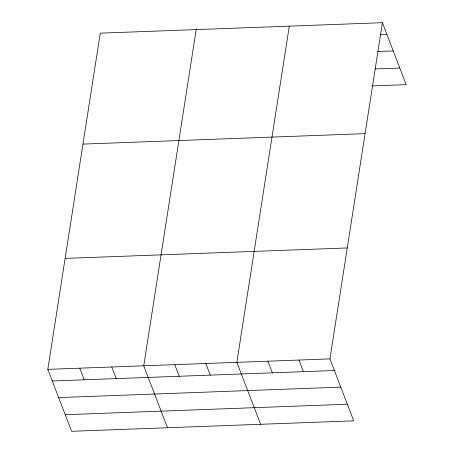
<?xml version="1.0" encoding="UTF-8"?>
<svg xmlns="http://www.w3.org/2000/svg" width="454" height="454" viewBox="0 0 454 454"><rect width="100%" height="100%" fill="white"/><g stroke="black" fill="none" stroke-linecap="round" stroke-linejoin="round"><path stroke-width="0.68" d="M382.404 22.7L329.95 358.898L353.728 420.841L71.596 431.3L47.818 369.357L100.272 33.159L382.404 22.7L406.182 84.643L372.331 85.902M196.196 29.601L143.742 365.799L167.52 427.747M289.3 26.15L236.846 362.349L260.624 424.291M380.52 34.561L386.87 34.328M377.728 51.506L393.243 50.933M375.123 68.957L399.809 68.038M82.963 144.1L365.095 133.646M65.126 258.411L347.259 247.952M47.818 369.357L329.95 358.898M52.278 380.98L334.411 370.526M58.651 397.585L340.784 387.131M65.217 414.695L347.355 404.236M298.914 360.05L303.374 371.673M267.877 361.197L272.343 372.825M205.81 363.501L210.27 375.123M174.773 364.647L179.239 376.275M111.763 366.985L116.23 378.613M79.79 368.171L84.251 379.794"/></g></svg>
